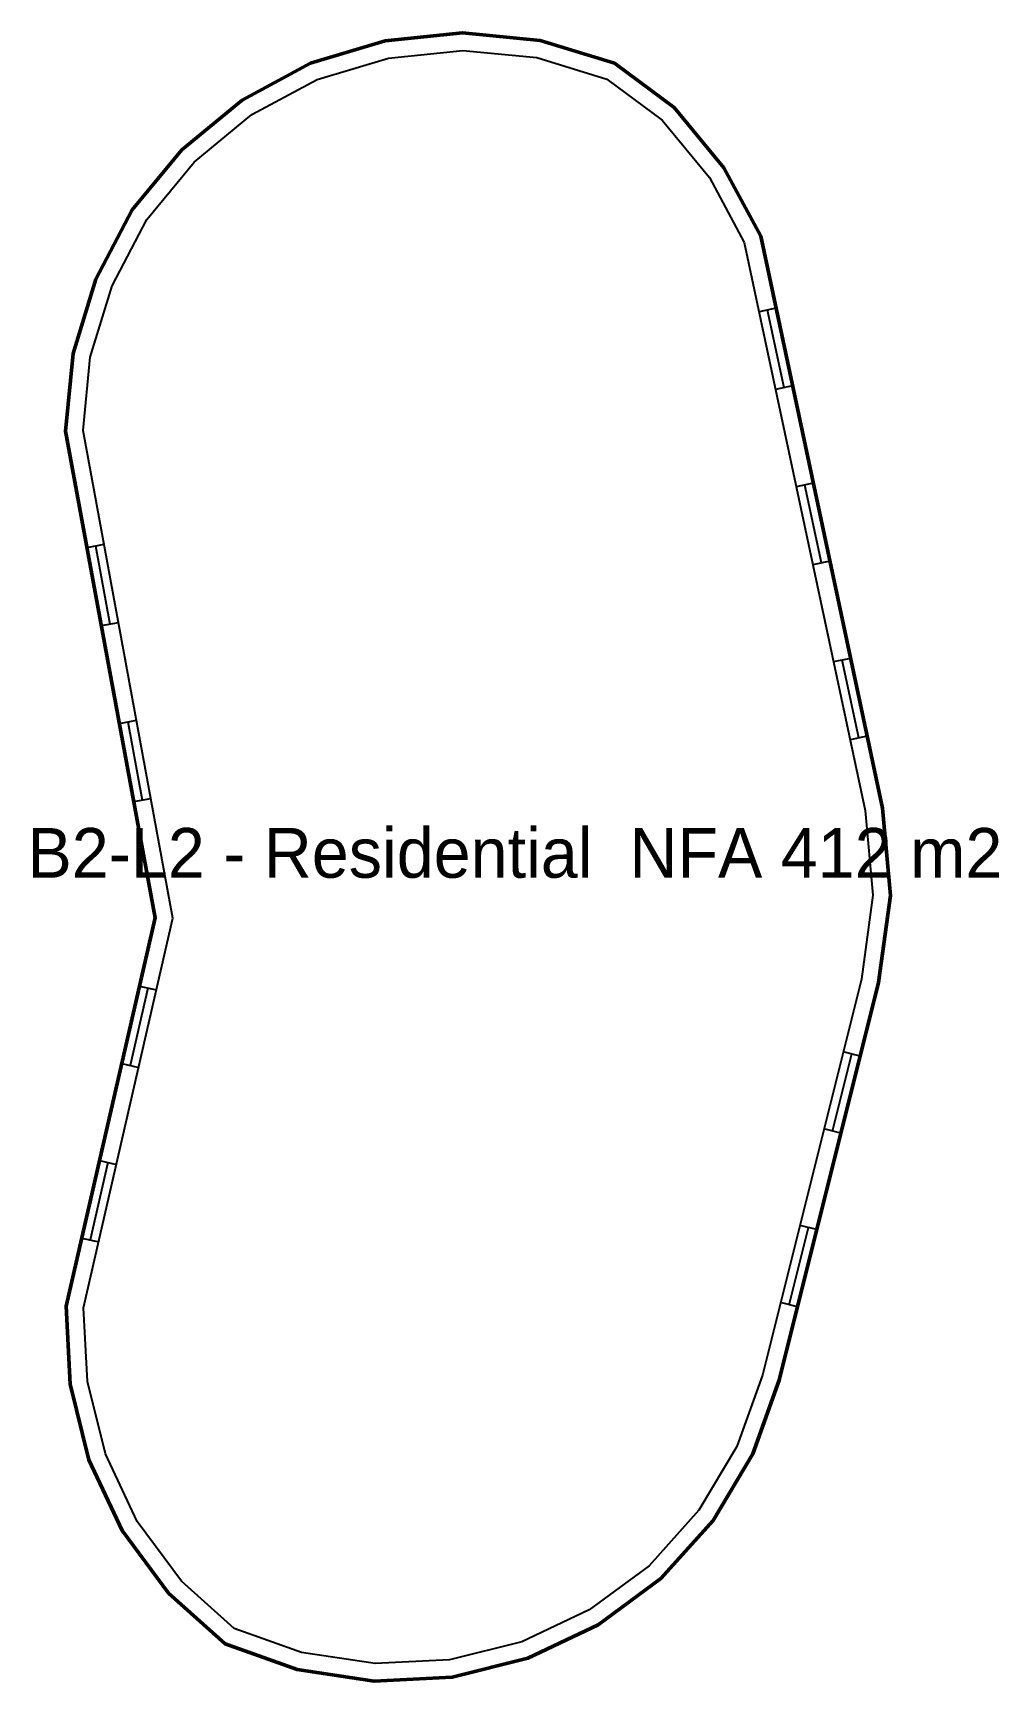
# Model space of a CAD drawing. Header units: metres. Extents: x 84.3 to 103.8, y -52.1 to -19.
import ezdxf
from ezdxf.enums import TextEntityAlignment as Align

# ---------------------------------------------------------------- set-up
doc = ezdxf.new("R2010")
doc.units = ezdxf.units.M
for name, color, linetype in [('TEXT', 250, 'Continuous'), ('WALL', 7, 'Continuous'), ('WINDOW', 5, 'Continuous')]:
    doc.layers.add(name, color=color, linetype=linetype)

msp = doc.modelspace()

# ---------------------------------------------------------------- linework, layer by layer
at = {"layer": 'WALL', "lineweight": 50}
msp.add_lwpolyline([(85, -27.01), (86.8, -36.8), (85.01, -44.61), (85.09, -46.18), (85.47, -47.7), (86.14, -49.12), (87.07, -50.38), (88.21, -51.4), (89.66, -51.92), (91.21, -52.15), (92.78, -52.07), (94.3, -51.69), (95.72, -51.02), (96.98, -50.09), (98.03, -48.92), (98.83, -47.58), (99.36, -46.1), (101.36, -38.1), (101.6, -36.35), (101.44, -34.59), (98.99, -23.09), (98.25, -21.71), (97.25, -20.5), (96.05, -19.61), (94.55, -19.15), (92.99, -19), (91.43, -19.16), (89.93, -19.61), (88.55, -20.35), (87.34, -21.35), (86.34, -22.56), (85.61, -23.95), (85.15, -25.45)], close=True, dxfattribs=at)
at = {"layer": 'WALL'}
msp.add_lwpolyline([(85.353, -26.995), (85.495, -25.519), (85.935, -24.084), (86.633, -22.755), (87.589, -21.599), (88.746, -20.642), (90.064, -19.935), (91.499, -19.505), (92.991, -19.352), (94.481, -19.495), (95.89, -19.927), (97.007, -20.756), (97.958, -21.906), (98.658, -23.212), (101.093, -34.642), (101.248, -36.342), (101.016, -38.034), (99.025, -45.998), (98.512, -47.43), (97.747, -48.711), (96.743, -49.83), (95.54, -50.718), (94.182, -51.359), (92.728, -51.722), (91.227, -51.799), (89.746, -51.579), (88.392, -51.094), (87.33, -50.143), (86.442, -48.94), (85.801, -47.582), (85.438, -46.128), (85.362, -44.641), (87.157, -36.808), (85.353, -26.995)], close=True, dxfattribs=at)
at = {"layer": 'WINDOW'}
for p, q in [((99.298, -24.537), (98.956, -24.61)), ((99.46, -26.138), (99.127, -24.573)), ((99.632, -26.101), (99.289, -26.174)), ((100.048, -28.058), (99.706, -28.13)), ((100.211, -29.659), (99.877, -28.094)), ((85.43, -29.348), (85.774, -29.285)), ((85.602, -29.316), (85.891, -30.89)), ((100.382, -29.622), (100.039, -29.695)), ((85.719, -30.921), (86.063, -30.858)), ((100.798, -31.579), (100.456, -31.651)), ((100.961, -33.18), (100.627, -31.615)), ((86.081, -32.889), (86.425, -32.825)), ((86.253, -32.857), (86.542, -34.43)), ((101.132, -33.143), (100.789, -33.216)), ((86.37, -34.462), (86.714, -34.399)), ((86.656, -38.21), (86.299, -39.769)), ((86.486, -38.171), (86.827, -38.249)), ((86.128, -39.73), (86.47, -39.808)), ((100.433, -41.087), (100.821, -39.535)), ((100.991, -39.578), (100.651, -39.493)), ((100.603, -41.13), (100.263, -41.045)), ((85.852, -41.719), (85.495, -43.278)), ((85.682, -41.68), (86.023, -41.758)), ((99.56, -44.58), (99.948, -43.028)), ((100.117, -43.07), (99.778, -42.985)), ((85.324, -43.239), (85.665, -43.317)), ((99.729, -44.622), (99.39, -44.537))]:
    msp.add_line(p, q, dxfattribs=at)

# ---------------------------------------------------------------- texts
at = {"layer": 'TEXT'}
msp.add_text('B2-L2 - Residential  NFA 412 m2', height=1, dxfattribs=at).set_placement((94.043, -35.492), align=Align.MIDDLE_CENTER)

doc.saveas('drawing.dxf')
